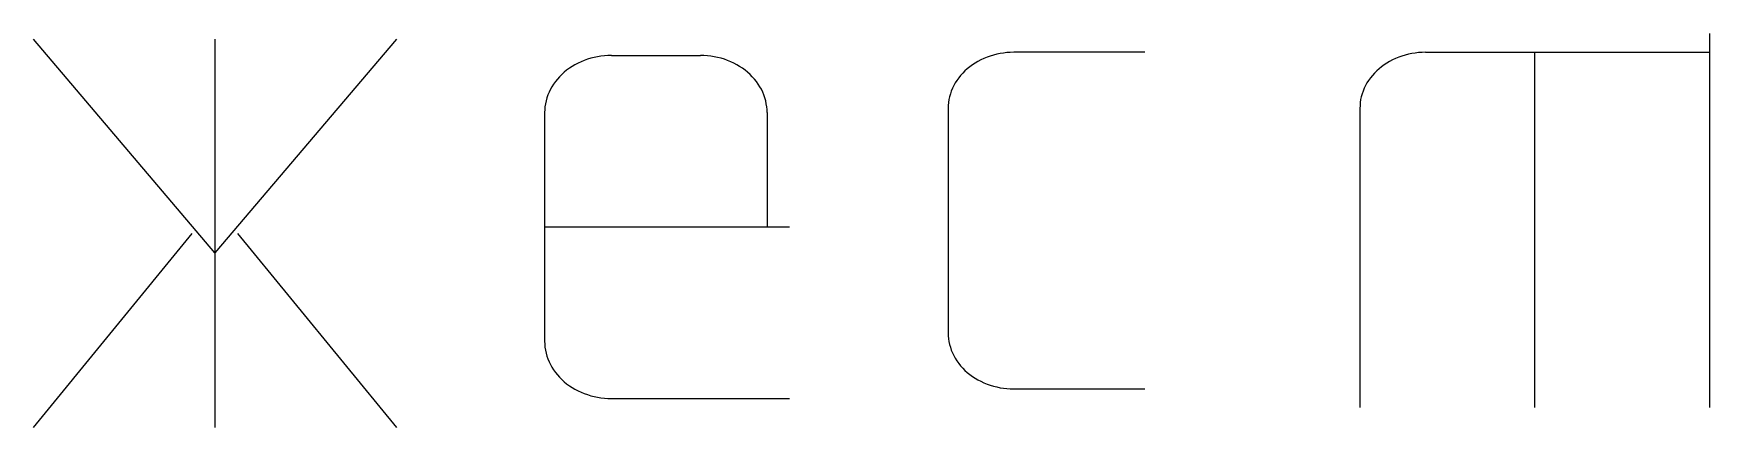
# Model space of a CAD drawing. Extents: x 8646 to 18206, y -17605 to -192.
# Drawn here: x 11148.509 to 11150.461, y -9040.853 to -9040.395 of the extents above; entities that cross this region are included whole.
import ezdxf

# ---------------------------------------------------------------- set-up
doc = ezdxf.new("R2010")
doc.units = 0
doc.layers.get('0').update_dxf_attribs({"linetype": 'CONTINUOUS'})

msp = doc.modelspace()

# ---------------------------------------------------------------- linework, layer by layer
at = {"color": 8, "linetype": 'CONTINUOUS'}
for p, q in [((11150.4612, -9040.3952), (11150.4612, -9040.8302)), ((11148.7204, -9040.6501), (11148.5092, -9040.4017)), ((11148.7204, -9040.4017), (11148.7204, -9040.8532)), ((11148.9318, -9040.4017), (11148.7204, -9040.6501)), ((11149.1365, -9040.4333), (11149.1333, -9040.4354)), ((11149.1398, -9040.4314), (11149.1365, -9040.4333)), ((11149.1434, -9040.4295), (11149.1398, -9040.4314)), ((11149.1469, -9040.4279), (11149.1434, -9040.4295)), ((11149.1506, -9040.4264), (11149.1469, -9040.4279)), ((11149.1543, -9040.425), (11149.1506, -9040.4264)), ((11149.1582, -9040.4239), (11149.1543, -9040.425)), ((11149.1621, -9040.4229), (11149.1582, -9040.4239)), ((11149.166, -9040.4221), (11149.1621, -9040.4229)), ((11149.17, -9040.4215), (11149.166, -9040.4221)), ((11149.1741, -9040.4209), (11149.17, -9040.4215)), ((11149.1781, -9040.4207), (11149.1741, -9040.4209)), ((11149.1822, -9040.4206), (11149.1781, -9040.4207)), ((11149.1822, -9040.4206), (11149.2859, -9040.4206)), ((11149.29, -9040.4207), (11149.2859, -9040.4206)), ((11149.2941, -9040.4209), (11149.29, -9040.4207)), ((11149.2981, -9040.4215), (11149.2941, -9040.4209)), ((11149.3021, -9040.4221), (11149.2981, -9040.4215)), ((11149.306, -9040.4229), (11149.3021, -9040.4221)), ((11149.31, -9040.4239), (11149.306, -9040.4229)), ((11149.3138, -9040.425), (11149.31, -9040.4239)), ((11149.3175, -9040.4264), (11149.3138, -9040.425)), ((11149.3213, -9040.4279), (11149.3175, -9040.4264)), ((11149.3248, -9040.4295), (11149.3213, -9040.4279)), ((11149.3283, -9040.4314), (11149.3248, -9040.4295)), ((11149.3316, -9040.4333), (11149.3283, -9040.4314)), ((11149.3348, -9040.4354), (11149.3316, -9040.4333)), ((11149.5997, -9040.4337), (11149.5968, -9040.436)), ((11149.6028, -9040.4314), (11149.5997, -9040.4337)), ((11149.6059, -9040.4294), (11149.6028, -9040.4314)), ((11149.6092, -9040.4275), (11149.6059, -9040.4294)), ((11149.6127, -9040.4256), (11149.6092, -9040.4275)), ((11149.6161, -9040.424), (11149.6127, -9040.4256)), ((11149.6198, -9040.4226), (11149.6161, -9040.424)), ((11149.6234, -9040.4213), (11149.6198, -9040.4226)), ((11149.6272, -9040.4202), (11149.6234, -9040.4213)), ((11149.6311, -9040.4192), (11149.6272, -9040.4202)), ((11149.6349, -9040.4184), (11149.6311, -9040.4192)), ((11149.6388, -9040.4178), (11149.6349, -9040.4184)), ((11149.6428, -9040.4173), (11149.6388, -9040.4178)), ((11149.6468, -9040.417), (11149.6428, -9040.4173)), ((11149.6508, -9040.4169), (11149.6468, -9040.417)), ((11149.8035, -9040.4169), (11149.6508, -9040.4169)), ((11150.0792, -9040.4337), (11150.0764, -9040.436)), ((11150.0823, -9040.4314), (11150.0792, -9040.4337)), ((11150.0855, -9040.4294), (11150.0823, -9040.4314)), ((11150.0887, -9040.4275), (11150.0855, -9040.4294)), ((11150.0922, -9040.4256), (11150.0887, -9040.4275)), ((11150.0957, -9040.424), (11150.0922, -9040.4256)), ((11150.0994, -9040.4226), (11150.0957, -9040.424)), ((11150.103, -9040.4213), (11150.0994, -9040.4226)), ((11150.1067, -9040.4202), (11150.103, -9040.4213)), ((11150.1106, -9040.4192), (11150.1067, -9040.4202)), ((11150.1145, -9040.4184), (11150.1106, -9040.4192)), ((11150.1184, -9040.4178), (11150.1145, -9040.4184)), ((11150.1223, -9040.4173), (11150.1184, -9040.4178)), ((11150.1264, -9040.417), (11150.1223, -9040.4173)), ((11150.1303, -9040.4169), (11150.1264, -9040.417)), ((11150.1303, -9040.4169), (11150.4612, -9040.4169)), ((11150.2575, -9040.4169), (11150.2575, -9040.8302)), ((11149.1148, -9040.4539), (11149.1129, -9040.457)), ((11149.117, -9040.4509), (11149.1148, -9040.4539)), ((11149.1193, -9040.448), (11149.117, -9040.4509)), ((11149.1217, -9040.4453), (11149.1193, -9040.448)), ((11149.1244, -9040.4426), (11149.1217, -9040.4453)), ((11149.1272, -9040.4401), (11149.1244, -9040.4426)), ((11149.1301, -9040.4377), (11149.1272, -9040.4401)), ((11149.1333, -9040.4354), (11149.1301, -9040.4377)), ((11149.338, -9040.4377), (11149.3348, -9040.4354)), ((11149.3409, -9040.4401), (11149.338, -9040.4377)), ((11149.3438, -9040.4426), (11149.3409, -9040.4401)), ((11149.3464, -9040.4453), (11149.3438, -9040.4426)), ((11149.3489, -9040.448), (11149.3464, -9040.4453)), ((11149.3511, -9040.4509), (11149.3489, -9040.448)), ((11149.3532, -9040.4539), (11149.3511, -9040.4509)), ((11149.3552, -9040.457), (11149.3532, -9040.4539)), ((11149.5828, -9040.4526), (11149.5811, -9040.4556)), ((11149.5847, -9040.4496), (11149.5828, -9040.4526)), ((11149.5868, -9040.4467), (11149.5847, -9040.4496)), ((11149.589, -9040.4438), (11149.5868, -9040.4467)), ((11149.5915, -9040.4411), (11149.589, -9040.4438)), ((11149.5941, -9040.4385), (11149.5915, -9040.4411)), ((11149.5968, -9040.436), (11149.5941, -9040.4385)), ((11150.0623, -9040.4526), (11150.0607, -9040.4556)), ((11150.0642, -9040.4496), (11150.0623, -9040.4526)), ((11150.0664, -9040.4467), (11150.0642, -9040.4496)), ((11150.0686, -9040.4438), (11150.0664, -9040.4467)), ((11150.071, -9040.4411), (11150.0686, -9040.4438)), ((11150.0737, -9040.4385), (11150.071, -9040.4411)), ((11150.0764, -9040.436), (11150.0737, -9040.4385)), ((11149.1062, -9040.4732), (11149.1054, -9040.4767)), ((11149.1071, -9040.4699), (11149.1062, -9040.4732)), ((11149.1082, -9040.4665), (11149.1071, -9040.4699)), ((11149.1096, -9040.4633), (11149.1082, -9040.4665)), ((11149.1112, -9040.46), (11149.1096, -9040.4633)), ((11149.1129, -9040.457), (11149.1112, -9040.46)), ((11149.3569, -9040.46), (11149.3552, -9040.457)), ((11149.3585, -9040.4633), (11149.3569, -9040.46)), ((11149.3599, -9040.4665), (11149.3585, -9040.4633)), ((11149.361, -9040.4699), (11149.3599, -9040.4665)), ((11149.362, -9040.4732), (11149.361, -9040.4699)), ((11149.3627, -9040.4767), (11149.362, -9040.4732)), ((11149.5754, -9040.4719), (11149.5749, -9040.4753)), ((11149.5761, -9040.4686), (11149.5754, -9040.4719)), ((11149.5771, -9040.4653), (11149.5761, -9040.4686)), ((11149.5781, -9040.4621), (11149.5771, -9040.4653)), ((11149.5795, -9040.4588), (11149.5781, -9040.4621)), ((11149.5811, -9040.4556), (11149.5795, -9040.4588)), ((11150.0549, -9040.4719), (11150.0544, -9040.4753)), ((11150.0557, -9040.4686), (11150.0549, -9040.4719)), ((11150.0567, -9040.4653), (11150.0557, -9040.4686)), ((11150.0577, -9040.4621), (11150.0567, -9040.4653)), ((11150.0591, -9040.4588), (11150.0577, -9040.4621)), ((11150.0607, -9040.4556), (11150.0591, -9040.4588)), ((11149.1046, -9040.4836), (11149.1044, -9040.4871)), ((11149.1044, -9040.4871), (11149.1044, -9040.753)), ((11149.1048, -9040.4802), (11149.1046, -9040.4836)), ((11149.1054, -9040.4767), (11149.1048, -9040.4802)), ((11149.3633, -9040.4802), (11149.3627, -9040.4767)), ((11149.3636, -9040.4836), (11149.3633, -9040.4802)), ((11149.3637, -9040.4871), (11149.3636, -9040.4836)), ((11149.3637, -9040.4871), (11149.3637, -9040.6201)), ((11149.5746, -9040.4787), (11149.5745, -9040.4822)), ((11149.5745, -9040.4822), (11149.5745, -9040.7432)), ((11149.5749, -9040.4753), (11149.5746, -9040.4787)), ((11150.0542, -9040.4787), (11150.054, -9040.4822)), ((11150.054, -9040.4822), (11150.054, -9040.8302)), ((11150.0544, -9040.4753), (11150.0542, -9040.4787)), ((11148.5092, -9040.8532), (11148.694, -9040.6275)), ((11148.7469, -9040.6275), (11148.9318, -9040.8532)), ((11149.1044, -9040.6201), (11149.3896, -9040.6201)), ((11149.5745, -9040.7432), (11149.5746, -9040.7466)), ((11149.5746, -9040.7466), (11149.5749, -9040.75)), ((11149.1044, -9040.753), (11149.1046, -9040.7565)), ((11149.1046, -9040.7565), (11149.1048, -9040.7599)), ((11149.1048, -9040.7599), (11149.1054, -9040.7634)), ((11149.1054, -9040.7634), (11149.1062, -9040.7668)), ((11149.1062, -9040.7668), (11149.1071, -9040.7702)), ((11149.5749, -9040.75), (11149.5754, -9040.7534)), ((11149.5754, -9040.7534), (11149.5761, -9040.7567)), ((11149.5761, -9040.7567), (11149.5771, -9040.76)), ((11149.5771, -9040.76), (11149.5781, -9040.7633)), ((11149.5781, -9040.7633), (11149.5795, -9040.7666)), ((11149.5795, -9040.7666), (11149.5811, -9040.7697)), ((11149.1071, -9040.7702), (11149.1082, -9040.7735)), ((11149.1082, -9040.7735), (11149.1096, -9040.7768)), ((11149.1096, -9040.7768), (11149.1112, -9040.7801)), ((11149.1112, -9040.7801), (11149.1129, -9040.7832)), ((11149.1129, -9040.7832), (11149.1148, -9040.7863)), ((11149.1148, -9040.7863), (11149.117, -9040.7892)), ((11149.5811, -9040.7697), (11149.5828, -9040.7728)), ((11149.5828, -9040.7728), (11149.5847, -9040.7758)), ((11149.5847, -9040.7758), (11149.5868, -9040.7787)), ((11149.5868, -9040.7787), (11149.589, -9040.7815)), ((11149.589, -9040.7815), (11149.5915, -9040.7842)), ((11149.5915, -9040.7842), (11149.5941, -9040.7869)), ((11149.117, -9040.7892), (11149.1193, -9040.7921)), ((11149.1193, -9040.7921), (11149.1217, -9040.7948)), ((11149.1217, -9040.7948), (11149.1244, -9040.7975)), ((11149.1244, -9040.7975), (11149.1272, -9040.8001)), ((11149.1272, -9040.8001), (11149.1301, -9040.8024)), ((11149.1301, -9040.8024), (11149.1333, -9040.8047)), ((11149.1333, -9040.8047), (11149.1365, -9040.8068)), ((11149.5941, -9040.7869), (11149.5968, -9040.7893)), ((11149.5968, -9040.7893), (11149.5997, -9040.7917)), ((11149.5997, -9040.7917), (11149.6028, -9040.7939)), ((11149.6028, -9040.7939), (11149.6059, -9040.796)), ((11149.6059, -9040.796), (11149.6092, -9040.7979)), ((11149.6092, -9040.7979), (11149.6127, -9040.7996)), ((11149.6127, -9040.7996), (11149.6161, -9040.8014)), ((11149.6161, -9040.8014), (11149.6198, -9040.8028)), ((11149.6198, -9040.8028), (11149.6234, -9040.8041)), ((11149.6234, -9040.8041), (11149.6272, -9040.8052)), ((11149.6272, -9040.8052), (11149.6311, -9040.8062)), ((11149.1365, -9040.8068), (11149.1398, -9040.8087)), ((11149.1398, -9040.8087), (11149.1434, -9040.8106)), ((11149.1434, -9040.8106), (11149.1469, -9040.8123)), ((11149.1469, -9040.8123), (11149.1506, -9040.8137)), ((11149.1506, -9040.8137), (11149.1543, -9040.815)), ((11149.1543, -9040.815), (11149.1582, -9040.8163)), ((11149.1582, -9040.8163), (11149.1621, -9040.8173)), ((11149.1621, -9040.8173), (11149.166, -9040.818)), ((11149.166, -9040.818), (11149.17, -9040.8187)), ((11149.17, -9040.8187), (11149.1741, -9040.8191)), ((11149.1741, -9040.8191), (11149.1781, -9040.8194)), ((11149.1781, -9040.8194), (11149.1822, -9040.8195)), ((11149.1822, -9040.8195), (11149.3896, -9040.8195)), ((11149.6311, -9040.8062), (11149.6349, -9040.807)), ((11149.6349, -9040.807), (11149.6388, -9040.8076)), ((11149.6388, -9040.8076), (11149.6428, -9040.808)), ((11149.6428, -9040.808), (11149.6468, -9040.8083)), ((11149.6468, -9040.8083), (11149.6508, -9040.8084)), ((11149.6508, -9040.8084), (11149.8035, -9040.8084))]:
    msp.add_line(p, q, dxfattribs=at)

doc.saveas('drawing.dxf')
